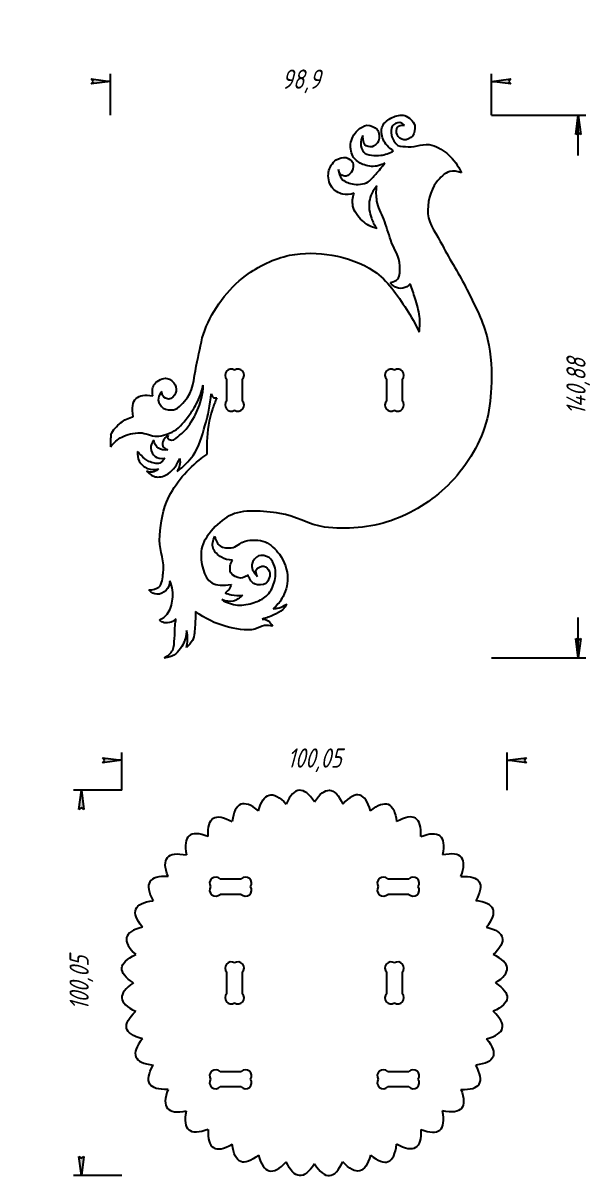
# Model space of a CAD drawing. Header units: millimetres. Extents: x -234 to 187, y -256 to 277.
# Drawn here: x 26.2 to 172.4, y -239.9 to 59.4 of the extents above; entities that cross this region are included whole.
import ezdxf

# ---------------------------------------------------------------- set-up
doc = ezdxf.new("R2010")
doc.units = ezdxf.units.MM
doc.linetypes.add('K5LT32769', pattern=[0])
doc.linetypes.add('K5LT_THIN', pattern=[0])
doc.styles.add('KDIMTEXTSTYLE', font='GOST_AU.SHX', dxfattribs={"width": 0.96, "oblique": 15, "height": 5})
doc.dimstyles.new('KDIMSTYLE (1.00)', dxfattribs={"dimtxt": 5, "dimasz": 1, "dimexe": 2, "dimexo": 0, "dimgap": 1, "dimtad": 1, "dimtxsty": 'KDIMTEXTSTYLE', "dimsah": 1, "dimcen": 0, "dimdle": 1, "dimadec": 0, "dimazin": 0, "dimtfac": 0.667, "dimtmove": 0, "dimatfit": 3, "dimfxl": 1, "dimtvp": 1, "dimtolj": 1, "dimtzin": 0, "dimarcsym": 0})

# ---------------------------------------------------------------- blocks, each defined once
blk = doc.blocks.new('KDIMARROW_01')
blk.add_hatch(color=0).paths.add_polyline_path([(0, 0), (-5, 0.658262491226197), (-4.5, 6e-16), (-5, -0.6582624912261956)])
at = {"color": 0, "linetype": 'K5LT_THIN'}
for p, q in [((-4.5, 6e-16), (-5, 0.658262491226197)), ((-5, 0.658262491226197), (0, 0)), ((0, 0), (-5, -0.6582624912261956)), ((-5, -0.6582624912261956), (-4.5, 6e-16)), ((0, 0), (-1, 0))]:
    blk.add_line(p, q, dxfattribs=at)

msp = doc.modelspace()

# ---------------------------------------------------------------- linework, layer by layer
at = {"color": 30, "linetype": 'K5LT32769', "true_color": 0xff8000}
for p, q in [((79.16783177394561, -38.61796973243469), (79.16783177394562, -33.10809779296926)), ((83.16783177394561, -33.10809779296926), (83.16783177394561, -38.61796973243463)), ((120.6678317739456, -38.61796973243469), (120.6678317739456, -33.10809779296926)), ((124.6678317739456, -33.10809779296926), (124.6678317739456, -38.61796973243463)), ((77.39398797645059, -162.7725372973801), (82.90385991591596, -162.7725372973801)), ((120.9318036319752, -162.7725372973801), (126.4416755714406, -162.7725372973801)), ((82.90385991591602, -166.7725372973801), (77.39398797645059, -166.7725372973801)), ((126.4416755714406, -166.7725372973801), (120.9318036319752, -166.7725372973801)), ((79.16783177394561, -192.5274732671128), (79.16783177394561, -187.0176013276474)), ((83.1678317739456, -187.0176013276474), (83.1678317739456, -192.5274732671127)), ((120.6678317739456, -192.5274732671128), (120.6678317739456, -187.0176013276474)), ((124.6678317739456, -187.0176013276474), (124.6678317739456, -192.5274732671127)), ((77.39398797645059, -212.7725372973801), (82.90385991591596, -212.7725372973801)), ((120.9318036319752, -212.7725372973801), (126.4416755714406, -212.7725372973801)), ((82.90385991591602, -216.7725372973801), (77.39398797645059, -216.7725372973801)), ((126.4416755714406, -216.7725372973801), (120.9318036319752, -216.7725372973801))]:
    msp.add_line(p, q, dxfattribs=at)
for centre, start, end in [((80.29036378907927, -31.9855657778356), 56.44510074519854, 225.0000000000004), ((82.04529975881196, -31.9855657778356), 315.0000000000003, 123.5548992548015), ((121.7903637890793, -31.9855657778356), 56.44510074519854, 225.0000000000004), ((123.545299758812, -31.9855657778356), 315.0000000000003, 123.5548992548015), ((80.2903637890793, -39.74050174756832), 135.0000000000004, 303.5548992548025), ((82.04529975881198, -39.74050174756829), 236.4451007451993, 45.00000000000046), ((121.7903637890793, -39.74050174756832), 135.0000000000004, 303.5548992548025), ((123.545299758812, -39.74050174756829), 236.4451007451993, 45.00000000000046), ((76.27145596131693, -163.8950693125137), 45.00000000000036, 213.5548992548015), ((84.02639193104962, -163.8950693125137), 326.4451007451993, 135.0000000000005), ((119.8092716168415, -163.8950693125137), 45.00000000000036, 213.5548992548015), ((127.5642075865742, -163.8950693125137), 326.4451007451993, 135.0000000000005), ((76.27145596131693, -165.6500052822464), 146.4451007451985, 315.0000000000005), ((84.02639193104964, -165.6500052822464), 225.0000000000004, 33.55489925480249), ((119.8092716168415, -165.6500052822464), 146.4451007451985, 315.0000000000005), ((127.5642075865743, -165.6500052822464), 225.0000000000004, 33.55489925480249), ((80.29036378907925, -185.8950693125137), 56.44510074519854, 225.0000000000004), ((82.04529975881195, -185.8950693125137), 315.0000000000003, 123.5548992548015), ((121.7903637890793, -185.8950693125137), 56.44510074519854, 225.0000000000004), ((123.545299758812, -185.8950693125137), 315.0000000000003, 123.5548992548015), ((80.29036378907928, -193.6500052822464), 135.0000000000004, 303.5548992548025), ((82.04529975881196, -193.6500052822464), 236.4451007451993, 45.00000000000046), ((121.7903637890793, -193.6500052822464), 135.0000000000004, 303.5548992548025), ((123.545299758812, -193.6500052822464), 236.4451007451993, 45.00000000000046), ((76.27145596131693, -213.8950693125137), 45.00000000000036, 213.5548992548015), ((84.02639193104962, -213.8950693125137), 326.4451007451993, 135.0000000000005), ((119.8092716168415, -213.8950693125137), 45.00000000000036, 213.5548992548015), ((127.5642075865742, -213.8950693125137), 326.4451007451993, 135.0000000000005), ((76.27145596131693, -215.6500052822464), 146.4451007451985, 315.0000000000005), ((84.02639193104964, -215.6500052822464), 225.0000000000004, 33.55489925480249), ((119.8092716168415, -215.6500052822464), 146.4451007451985, 315.0000000000005), ((127.5642075865743, -215.6500052822464), 225.0000000000004, 33.55489925480249)]:
    msp.add_arc(centre, 1.587500000000009, start, end, dxfattribs=at)
for points, knots in [([(120.2110779345375, 23.1208024993802), (119.5179927073873, 22.70480352592924), (118.8074466694775, 22.43113627216842), (118.0794398208083, 22.29980073809773), (116.9278935839837, 22.0920568957192), (115.5640791992276, 22.28554283955893), (114.4937388990269, 22.74492223183611), (113.5985665854176, 23.12912126959272), (112.6063174801567, 23.77226334746321), (112.0702996553402, 24.55013717866396), (111.4456146396331, 25.45668562530973), (111.1931343309643, 26.88712796029581), (111.3037015272352, 27.98746426919918), (111.4297374016051, 29.2417408853287), (112.1655152510179, 30.71111577048922), (113.1089164740631, 31.57316519098053), (113.7614918878471, 32.16946742542493), (114.7199005453351, 32.83274757078426), (115.5570846896241, 32.8838007003213), (116.4168038690895, 32.93622806045961), (117.6946057937297, 32.45944957864751), (118.20308468018, 31.82045490972408), (118.7489430850155, 31.1344861901341), (118.9469381970464, 29.59285559972328), (118.549290286421, 28.77879136917851), (118.2601058121453, 28.18677332948477), (117.5119849437608, 27.44889134977548), (116.8677201989649, 27.31978202859162), (116.2984015567163, 27.20569175121453), (115.335790636227, 27.3765328607644), (114.9635893646396, 27.81436146607869), (114.7045739897597, 28.11904699242044), (114.6436828800352, 28.67786774503158), (114.56792581465, 29.12499697541946), (114.5075771442213, 29.48118361525958), (114.4828481723469, 29.84387520275011), (114.4937388990269, 30.21307173789106)], [0, 0, 0, 0, 1, 1, 1, 2, 2, 2, 3, 3, 3, 4, 4, 4, 5, 5, 5, 6, 6, 6, 7, 7, 7, 8, 8, 8, 9, 9, 9, 10, 10, 10, 11, 11, 11, 12, 12, 12, 12]), ([(122.4811968144433, 26.25643623799439), (121.0971024158102, 27.05708820694875), (120.1774317493131, 28.05364246940943), (119.722184814952, 29.24609902537641), (119.3464148034946, 30.23037674341742), (119.1678651481858, 31.6607910440792), (119.5441362103816, 32.59934774478496), (119.9348942006511, 33.57404010614169), (121.1158374710066, 34.4784112126744), (122.1258409766519, 34.94365437162811), (123.0726921416642, 35.37980734001599), (124.4258675508117, 35.69818532380437), (125.3603906263469, 35.41845065048241), (126.3980927707471, 35.10783095796914), (127.7045038171676, 33.90352357869376), (127.9420953926172, 32.86642065164051), (128.1287482483338, 32.05166860228738), (127.9101538313097, 30.71238547792051), (127.3486000440493, 30.07699251337145), (126.8751580645151, 29.54129725186185), (125.8350191380194, 29.00303270529102), (125.1526672543481, 29.09772518823443), (124.5159638974159, 29.18608285706937), (123.6308327118737, 29.85189116986288), (123.3721812086444, 30.46276448994058), (123.1461538443543, 30.99658735479339), (123.1252440305088, 32.01221673822097), (123.4612055109296, 32.4212991402146), (123.7832156515957, 32.81339373881251), (124.3866025893064, 32.98155075424008), (125.2713663240617, 32.9257701864973)], [0, 0, 0, 0, 1, 1, 1, 2, 2, 2, 3, 3, 3, 4, 4, 4, 5, 5, 5, 6, 6, 6, 7, 7, 7, 8, 8, 8, 9, 9, 9, 10, 10, 10, 10]), ([(125.2713663240617, 32.9257701864973), (124.8825503486333, 33.30714194235239), (124.4885352517308, 33.52970280713851), (124.0893210333541, 33.59345278085567), (123.4355808950254, 33.69784765137349), (122.4509497288085, 33.15465816447607), (122.0862743115314, 32.62902287775586), (121.7041912085909, 32.07829652810321), (121.7882045834844, 31.02849597304481), (121.9379004802853, 30.30449952156656), (122.1371945871952, 29.34062389580264), (122.789413271541, 28.16046787952368), (123.594741595867, 27.68322850288502), (124.294132518718, 27.26876786867413), (125.3735981298136, 27.3987913405974), (126.2654705582973, 27.33702289664406), (128.3094172238417, 27.19546520181885), (130.5263476473302, 28.27363494254837), (132.4229845550115, 27.75741541850809), (133.9595711250619, 27.33919304572518), (135.5058203071414, 26.29403228828382), (136.7258256611491, 25.21033131544961), (138.1174148946319, 23.97421657123388), (139.2302186289779, 22.43277732439914), (140.0642368641869, 20.58601357494538)], [0, 0, 0, 0, 1, 1, 1, 2, 2, 2, 3, 3, 3, 4, 4, 4, 5, 5, 5, 6, 6, 6, 7, 7, 7, 8, 8, 8, 8]), ([(114.4937388990269, 30.21307173789106), (114.0871775768447, 29.49428116434596), (113.8975887924747, 28.78538397061448), (113.9249725459168, 28.08638015669659), (113.9534870449737, 27.35851267735757), (114.287421848483, 26.45641168888066), (114.7162996458961, 25.93495960362779), (115.553866065465, 24.91660248965186), (117.6807353455278, 24.97256146254486), (119.1180566395311, 25.11890353177409), (120.2579279621566, 25.23496048348282), (121.3789746871273, 25.61413805222293), (122.4811968144433, 26.25643623799439)], [0, 0, 0, 0, 1, 1, 1, 2, 2, 2, 3, 3, 3, 4, 4, 4, 4]), ([(112.1988907288711, 15.28666389828412), (111.148663183189, 14.89317228471344), (110.169395858052, 14.79425639328547), (109.2610887534601, 14.98991622400018), (108.2178955008399, 15.21463208736678), (107.0335197012171, 15.98989761923605), (106.4123110803342, 16.82975180456062), (105.684132974356, 17.8142253121857), (105.3537584764474, 19.51027518364391), (105.5814175923392, 20.71714633768026), (105.7959684351321, 21.85452764668997), (106.5821944893366, 23.29005358719215), (107.5696270100416, 23.89234645251845), (108.2678472413962, 24.31823182185096), (109.3772401269337, 24.69339113074705), (110.1513317763119, 24.48584180108634), (110.7704739458086, 24.31983750127642), (111.581265277438, 23.77309135530776), (111.8427935197304, 23.20982680166539), (112.110807755693, 22.63259308623171), (112.0005198495562, 21.63756948313556), (111.6944196825884, 21.0435687793926), (111.4067400998916, 20.48531402158849), (110.7459871617515, 19.78014541987376), (110.1513317763119, 19.70820424511486), (109.7272611030487, 19.6569003417746), (109.0884749496387, 19.83250138903948), (108.7566177071774, 20.12365098911238), (108.4295556387594, 20.4105936205663), (108.2317238559035, 20.84582354284942), (108.1631223586095, 21.42934075596173)], [0, 0, 0, 0, 1, 1, 1, 2, 2, 2, 3, 3, 3, 4, 4, 4, 5, 5, 5, 6, 6, 6, 7, 7, 7, 8, 8, 8, 9, 9, 9, 10, 10, 10, 10]), ([(140.0642368641869, 20.58601357494538), (138.979884506958, 20.98115385167178), (137.9833326553457, 21.08117472103498), (137.0745813093501, 20.88607618303502), (135.7400122149226, 20.59955943636933), (134.5264885945402, 19.20874199683679), (133.6389550260017, 18.11706395466473), (131.9175247826155, 15.99968195982888), (131.1809061430314, 12.5338541743633), (131.3827228399223, 9.861305273782975), (131.5931787199337, 7.074352363491059), (133.7990456465654, 4.41980750050638), (135.126017148645, 1.759380605588461), (137.0863252155652, -2.170814048468273), (139.6083483075392, -5.820976938233386), (141.5255130520393, -9.767915317267978), (143.5511133803224, -13.93809406649699), (145.8514108888318, -18.16148579242508), (146.8789369062812, -22.62843928895234), (147.8155986441232, -26.70037941880244), (148.0327038122086, -31.09175504500684), (147.8019410190815, -35.29325749088348), (147.6344257605556, -38.34321090356461), (147.2764402824114, -41.50888703591789), (146.448201653641, -44.41133635103972), (144.7433074539945, -50.38590555154355), (140.9245995781561, -56.27446715434823), (136.5412908429176, -60.59467512880521), (132.5257984818451, -64.55236170018767), (127.1191982516863, -67.95966623386755), (121.7732250381126, -69.76318264928832), (116.4498084908879, -71.55908935242428), (110.1534984283306, -72.19008416139184), (104.5438149325068, -71.42459005232888), (100.6012797454867, -70.88659402052349), (96.87363981224557, -68.37451717794596), (92.91396311122287, -67.85564081616766), (88.62214386668575, -67.29324046806846), (83.25085924370181, -66.5991157662058), (79.7457711019384, -68.5325104988879), (76.62396439428454, -70.25448849228383), (72.77685674794905, -74.32272460603846), (72.48480541457594, -77.76255162689102), (72.27139578455841, -80.27612416691653), (73.11888444894535, -84.72718618613254), (75.25381775297689, -85.88498781953378), (76.51368913695957, -86.56823218295071), (78.19560774250681, -86.71181060049743), (80.29957356961859, -86.31572307217394)], [0, 0, 0, 0, 1, 1, 1, 2, 2, 2, 3, 3, 3, 4, 4, 4, 5, 5, 5, 6, 6, 6, 7, 7, 7, 8, 8, 8, 9, 9, 9, 10, 10, 10, 11, 11, 11, 12, 12, 12, 13, 13, 13, 14, 14, 14, 15, 15, 15, 16, 16, 16, 16]), ([(108.1631223586095, 21.42934075596173), (108.2208057461014, 20.43751357389277), (108.4977702420997, 19.63629485332612), (108.9940158466045, 19.02568459426179), (109.5792655672778, 18.30555834968931), (110.7328417262221, 17.87258792165669), (111.66474491516, 17.66064529255566), (112.9856509934729, 17.36023178355991), (114.7215389432682, 17.54051384581213), (115.878561889992, 18.22446587369515), (116.638099542415, 18.67345205767639), (117.2117792665042, 19.52524192432877), (117.837096540266, 20.21267529139756), (118.6782316835661, 21.13736486576383), (119.4695588149899, 22.10674060175805), (120.2110779345375, 23.1208024993802)], [0, 0, 0, 0, 1, 1, 1, 2, 2, 2, 3, 3, 3, 4, 4, 4, 5, 5, 5, 5]), ([(118.1102947229154, 6.055531297290457), (116.5989276472004, 6.489422419430099), (115.3307624783243, 7.182593636346979), (114.3057992162871, 8.135044948041099), (113.2431808278256, 9.122487440281091), (112.1697150610506, 10.53784939087751), (111.9021430545871, 11.93341517887558), (111.7017562847036, 12.97856532037622), (111.8006721761316, 14.0963148935124), (112.1988907288711, 15.28666389828412)], [0, 0, 0, 0, 1, 1, 1, 2, 2, 2, 3, 3, 3, 3]), ([(118.1102947229154, 17.1538943155099), (117.0300032363128, 15.86892043937641), (116.3771583528881, 14.51377272681307), (116.1517600726414, 13.08845117781989), (115.9351899731579, 11.7189552379062), (116.2210521886609, 10.13048033627123), (116.6859058863525, 8.785609900702724), (117.0160435281405, 7.830487124840602), (117.4908398069948, 6.920460923703175), (118.1102947229154, 6.055531297290457)], [0, 0, 0, 0, 1, 1, 1, 2, 2, 2, 3, 3, 3, 3]), ([(121.6415920468943, -7.921284161483229), (122.473484714043, -7.761910321226821), (123.1065464191821, -7.455271057800076), (123.5407771623116, -7.001366371203005), (124.2515449095095, -6.258395458526479), (124.0813787440169, -4.709297291472666), (124.0749229760227, -3.588768116937672), (124.0617495333044, -1.302250554942376), (122.4869400990948, 0.8340965816210826), (121.7306163491795, 3.058379787022631), (121.1103392529508, 4.882561465822789), (120.5691883443388, 6.73439868483878), (119.9204555360475, 8.548211761275567), (119.3607180406929, 10.11319995899008), (118.409128884425, 11.59304534294897), (118.1399694903438, 13.20715024753346), (117.9269732590944, 14.48445384190104), (117.9170816699516, 15.80003519789319), (118.1102947229154, 17.1538943155099)], [0, 0, 0, 0, 1, 1, 1, 2, 2, 2, 3, 3, 3, 4, 4, 4, 5, 5, 5, 6, 6, 6, 6]), ([(62.26253520490334, -36.24267848051141), (61.59132262202195, -37.03322063150028), (61.29220094257167, -37.78814677487478), (61.36517016655253, -38.50745691063489), (61.43653896878384, -39.21099053784608), (62.05325662962876, -40.10055716285029), (62.64712022133941, -40.51584532980098), (63.32651183939602, -40.99094315300929), (64.52126370372812, -41.07106073556695), (65.33921533639185, -40.94316201472994), (66.78319318162423, -40.71737492421362), (67.99086211958358, -38.96628725984386), (68.92867548979508, -37.73828687776276), (70.80949033832874, -35.27549265240185), (70.65224864647566, -31.53894785798595), (71.44984393087593, -28.42278314631149), (72.1368088333084, -25.73884577984552), (72.43920295610671, -22.8871208610884), (73.41550068154913, -20.34649780115419), (75.49741451152126, -14.92872600123921), (79.43738366155759, -9.578553219610285), (84.04144118270011, -6.159583946413008), (87.3148153787176, -3.7287790000223), (91.45337943721579, -1.680821679472174), (95.4721620503337, -0.8537353193806041), (98.97790782999915, -0.1322346074870779), (102.9162817237875, -0.2113145826356231), (106.4654874320516, -0.838682247748622), (110.2252872709487, -1.503275128552602), (114.2497454770661, -2.84208056594413), (117.3569359630953, -4.961433951590053), (120.8151911157079, -7.320241626585016), (123.445902766246, -11.20334313381158), (125.7870401933383, -14.80681115479346), (127.0304680054515, -16.72068955659001), (128.1416246809592, -18.72530936035928), (129.1205102198615, -20.82067056610127)], [0, 0, 0, 0, 1, 1, 1, 2, 2, 2, 3, 3, 3, 4, 4, 4, 5, 5, 5, 6, 6, 6, 7, 7, 7, 8, 8, 8, 9, 9, 9, 10, 10, 10, 11, 11, 11, 12, 12, 12, 12]), ([(126.7907580465181, -8.27144700577962), (126.2090310252136, -8.89995430122643), (125.5807171643801, -9.277812810267534), (124.9058164640177, -9.405022532902933), (124.221705859385, -9.533968198866134), (123.3151863883416, -9.387348011300361), (122.7098836743165, -9.019250556333816), (122.2939833541086, -8.76633272556731), (121.9378861449679, -8.400343927283785), (121.6415920468943, -7.921284161483229)], [0, 0, 0, 0, 1, 1, 1, 2, 2, 2, 3, 3, 3, 3]), ([(129.1205102186619, -20.82067057248852), (129.3042972724989, -19.45147019315999), (129.3289319356843, -18.09739016576395), (129.194414208218, -16.75843049030038), (129.0342542208729, -15.16423343748696), (128.4903904243043, -13.59349232318353), (128.0370982785107, -12.0401424691857), (127.6667279611953, -10.77095066062334), (127.2512812171978, -9.514718839487983), (126.7907580465181, -8.27144700577962)], [0, 0, 0, 0, 1, 1, 1, 2, 2, 2, 3, 3, 3, 3]), ([(59.90477362458473, -37.31815198681546), (59.69922842850477, -35.97657751797928), (59.87266170687948, -34.93437965332493), (60.42507345970883, -34.19155839285241), (61.03920889666304, -33.3657380567668), (62.68307983288787, -32.60515346971461), (63.67268026516891, -32.82414500107975), (64.42423257627814, -32.99045817773374), (65.4338711422061, -33.75013156743559), (65.76653202132078, -34.49068007230268), (66.03764593107368, -35.09421662595604), (66.10040930548962, -36.06043083825184), (65.85199535830658, -36.66999516544037), (65.59007371276304, -37.3127050191034), (64.76846290152982, -38.18456753194265), (64.14272861859075, -38.20833523118461), (63.63789723177558, -38.22751059187185), (62.81088200714569, -37.79991045881411), (62.51892521586072, -37.3109701928338), (62.34603769990296, -37.02143533507277), (62.26057436291717, -36.66533809763197), (62.26253520490334, -36.24267848051141)], [0, 0, 0, 0, 1, 1, 1, 2, 2, 2, 3, 3, 3, 4, 4, 4, 5, 5, 5, 6, 6, 6, 7, 7, 7, 7]), ([(48.96377504803912, -50.55475843498782), (49.81666177978834, -49.48545616082927), (50.78999419011643, -48.65456263981748), (51.8837722790234, -48.06207787195247), (53.26922221382742, -47.31159841790594), (55.03629420346134, -46.96348024210282), (56.61986534879058, -46.95817647975109), (58.0639413801692, -46.95333992023759), (59.53307471828651, -47.90520954168112), (60.96425147293792, -47.848419537978), (62.49102186969287, -47.78783631776868), (64.170171686095, -47.23203232713634), (65.48668620873065, -46.45964036714402), (67.04966218392025, -45.54265080406593), (68.24970664317534, -43.89134962372769), (69.36814594259998, -42.4001320216293), (70.05069854608345, -41.49008311938111), (70.69074316429284, -40.52099946373703), (71.21985150371196, -39.51574451297409), (72.03373451169118, -37.96944508399297), (72.63909979128547, -36.31952794941242), (73.03594734249486, -34.56599310923245)], [0, 0, 0, 0, 1, 1, 1, 2, 2, 2, 3, 3, 3, 4, 4, 4, 5, 5, 5, 6, 6, 6, 7, 7, 7, 7]), ([(63.93172764977609, -47.5516711278924), (63.76092668446935, -47.93454227103727), (63.73125191704096, -48.23128994532122), (63.84270334749091, -48.44191415074424), (63.97381582558285, -48.68969438476788), (64.50329647799285, -48.79271569791756), (64.82197067262793, -48.82768612731337), (65.55542668092494, -48.90817357180964), (66.26112065437839, -48.05844146009274), (66.89920439261553, -47.5813458953208), (68.53014983082244, -46.36188708713479), (69.73775182039304, -44.50085761167413), (70.72724939087843, -42.71468403706411), (71.54712589341683, -41.23469885371551), (72.21551863959593, -39.59169434657564), (72.59675973886728, -37.9370464810926), (72.84938097584842, -36.84062956448673), (72.99577684372429, -35.71694510720002), (73.03594734249486, -34.56599310923245)], [0, 0, 0, 0, 1, 1, 1, 2, 2, 2, 3, 3, 3, 4, 4, 4, 5, 5, 5, 6, 6, 6, 6]), ([(54.85901804854339, -42.7601858038965), (54.42773020255222, -40.51344854740573), (54.68206897670791, -38.94557171490597), (55.6220343710105, -38.05655530639722), (56.47931090958592, -37.24574576591557), (57.90689066077734, -36.99961132605497), (59.90477362458473, -37.31815198681546)], [0, 0, 0, 0, 1, 1, 1, 2, 2, 2, 2]), ([(66.24800681291555, -56.96269283560711), (67.89575638624294, -55.75758857397228), (69.27467179517805, -54.37501043718528), (70.38475303972086, -52.81495842524613), (71.95610134405415, -50.60666502718773), (72.69632756178905, -47.76033823289364), (73.48279888235052, -45.1232584021656), (74.28492362269937, -42.43369182904279), (74.83093936507855, -39.66800339481784), (75.12084610948806, -36.82619309949077)], [0, 0, 0, 0, 1, 1, 1, 2, 2, 2, 3, 3, 3, 3]), ([(76.565803104301, -37.86903312031689), (76.13790025033884, -38.84384980375954), (75.76201986291251, -39.83300871803936), (75.438161942022, -40.83650986315634), (74.56814701749943, -43.53232465325517), (74.06184974379597, -46.4074868378837), (73.95442357060229, -49.23446904539196), (73.91267517651605, -50.33310230919685), (73.9296370687233, -51.43366034028274), (74.00476699660067, -52.54125390751388)], [0, 0, 0, 0, 1, 1, 1, 2, 2, 2, 3, 3, 3, 3]), ([(75.12084610948806, -36.82619309949077), (75.2336179821684, -37.27984126244379), (75.43830581777435, -37.58788824614797), (75.73490961630594, -37.75033405060331), (75.95927740645168, -37.87321719082112), (76.23624190245002, -37.91278354739232), (76.565803104301, -37.86903312031689)], [0, 0, 0, 0, 1, 1, 1, 2, 2, 2, 2]), ([(49.01086352507102, -47.45643110304856), (49.68334644845135, -46.18833317540194), (50.53989433320234, -45.15456848690935), (51.58050717932403, -44.35513703757078), (52.52251065092867, -43.63146040471594), (53.61534760733511, -43.09980999349117), (54.85901804854339, -42.7601858038965)], [0, 0, 0, 0, 1, 1, 1, 2, 2, 2, 2]), ([(63.93172764977609, -47.5516711278924), (63.52578949641421, -47.82763245825013), (63.19936705470187, -48.15405489996247), (62.95246032463908, -48.53093845302943), (62.67131145849925, -48.96008991271046), (62.35211842100495, -49.57469503948373), (62.41831451092797, -50.01467682444915), (62.50111117646391, -50.56499671092655), (62.96601586617541, -51.02990140063806), (63.81302858006251, -51.40939089358369)], [0, 0, 0, 0, 1, 1, 1, 2, 2, 2, 3, 3, 3, 3]), ([(60.22238172122678, -48.82768612731337), (59.63326189341015, -49.55871491739055), (59.35629739741181, -50.27090933567201), (59.39148823323174, -50.96426938215777), (59.42817168251437, -51.6870381799786), (59.94704530746057, -52.63644276936706), (60.51912939551073, -53.07117786957378), (61.1335767880893, -53.53810546704435), (61.97436186522714, -53.69637089332912), (63.04148462692424, -53.54597414842809)], [0, 0, 0, 0, 1, 1, 1, 2, 2, 2, 3, 3, 3, 3]), ([(63.81302858006251, -51.40939089358369), (62.82698714361462, -51.53419534550355), (62.03566001219079, -51.38582150836158), (61.43904718579095, -50.96426938215777), (60.8317239246736, -50.53514952303246), (60.42616876981887, -49.822955104751), (60.22238172122678, -48.82768612731337)], [0, 0, 0, 0, 1, 1, 1, 2, 2, 2, 2]), ([(55.96487641711141, -51.76960894834731), (55.88844331556678, -52.73486944808671), (56.03956480434948, -53.57290679497255), (56.41824088345949, -54.28372098900483), (56.84441434278415, -55.08369268175019), (57.72547058425002, -55.86652438301945), (58.56141836074131, -56.20021623311262), (59.40060231126631, -56.53519989225283), (60.36228451261072, -56.56267652657696), (61.44646496477453, -56.28264613608499)], [0, 0, 0, 0, 1, 1, 1, 2, 2, 2, 3, 3, 3, 3]), ([(63.04148462692424, -53.54597414842809), (62.67572989154087, -54.15981646757613), (62.24709404953977, -54.5774610456275), (61.75557710092096, -54.7989078825822), (60.97364363256264, -55.15119826394858), (59.7720976870128, -54.74416010415659), (58.93235292411701, -54.36615089197721), (58.17724106195236, -54.02623898929401), (57.529332330074, -53.37017691103233), (56.91282030129375, -52.77937525975894), (56.58036066249687, -52.46078017253645), (56.26437936776941, -52.1241914020659), (55.96487641711141, -51.76960894834731)], [0, 0, 0, 0, 1, 1, 1, 2, 2, 2, 3, 3, 3, 4, 4, 4, 4]), ([(58.33473612756728, -56.88026293263474), (59.14248081766115, -57.76255051210263), (60.00112564029008, -58.27086824709896), (60.91067059545408, -58.40521613762373), (61.87060938210927, -58.54700764588048), (63.10244525543081, -58.12413965618553), (63.96057700543206, -57.58091710789994), (64.64540179968321, -57.14740294196712), (65.21510071644039, -56.43654657976191), (65.71221244359508, -55.76745924250763), (66.20157580527987, -55.10880081476632), (66.60685616156073, -54.38753916375801), (66.92805351243766, -53.60367428948272)], [0, 0, 0, 0, 1, 1, 1, 2, 2, 2, 3, 3, 3, 4, 4, 4, 4]), ([(58.92711392226843, -87.75725009057211), (60.04786549367721, -87.75524187855271), (60.91674275303275, -87.49885186759532), (61.53374570033506, -86.98808005769999), (62.39606678760293, -86.27422722380273), (62.43106961427664, -84.58128704841394), (62.64476908115034, -83.35588823580386), (63.12611063075633, -80.59577202224472), (61.64084249169005, -77.67380386058142), (61.70467237430664, -74.85228620571762), (61.77983875275146, -71.52965337074627), (62.28436067500915, -67.9679266445381), (63.49940245100825, -64.93853911536581), (65.16317889564229, -60.79034955327404), (68.46359523197289, -56.89827294497017), (71.9602728126016, -54.04196364967741), (72.60785945510189, -53.51297357157349), (73.29307514245829, -53.01348014488822), (74.00476699642216, -52.54125389762427)], [0, 0, 0, 0, 1, 1, 1, 2, 2, 2, 3, 3, 3, 4, 4, 4, 5, 5, 5, 6, 6, 6, 6]), ([(66.92805351243766, -53.60367428948272), (67.04076089706582, -54.23331253701898), (67.03389173848478, -54.83779849214976), (66.90744603669455, -55.41713215487503), (66.79028815071331, -55.95391202355945), (66.57047507612029, -56.4690989171368), (66.24800681291555, -56.96269283560711)], [0, 0, 0, 0, 1, 1, 1, 2, 2, 2, 2]), ([(61.44646496477453, -56.28264613608499), (61.07333351879223, -56.67657686645362), (60.66805316251138, -56.93760489253281), (60.23062389593196, -57.06573021432258), (59.65444048180727, -57.23449735220053), (59.02247789235238, -57.17267492497124), (58.33473612756728, -56.88026293263474)], [0, 0, 0, 0, 1, 1, 1, 2, 2, 2, 2]), ([(80.64199478534614, -79.98117843422037), (79.5392362161332, -79.98102565593784), (78.57777371324815, -79.74362750707733), (77.75760727669096, -79.26898398763885), (76.86689435140484, -78.75351407955307), (75.86479874451844, -77.8139989554754), (75.58541421461732, -76.88313259159074), (75.31112965592126, -75.96925854883875), (75.46543845268059, -74.9247066938525), (76.0483406048953, -73.74947702663201)], [0, 0, 0, 0, 1, 1, 1, 2, 2, 2, 3, 3, 3, 3]), ([(76.0483406048953, -73.74947702663201), (76.26764940541851, -74.92832017034715), (76.7283992211206, -75.77435211665593), (77.43059005200155, -76.28757286555842), (78.14331388649944, -76.80849202886156), (79.38725164034318, -76.89705733430483), (80.31497756065673, -76.82171870049456), (81.5893681463452, -76.71822817213463), (82.6787470212813, -75.38332507303028), (83.9471692382225, -75.07684230636981), (85.57346712978509, -74.68388775971881), (87.6071548075706, -74.64511338042213), (89.11057897593857, -75.2548909180152), (90.54256259991335, -75.83569270800427), (91.87988643179024, -77.21360909775973), (92.81399009816249, -78.49537564996115), (94.06449163858673, -80.21129980880431), (94.95452861990337, -82.6305801274237), (94.95057343790708, -84.72707705754948), (94.94728434967342, -86.47050211137584), (94.37895554417484, -88.47012497173905), (93.45496510008587, -89.99731596225277), (92.86735663387863, -90.96852768990877), (92.107682557525, -91.84690084069264), (91.17594287102499, -92.63243541460442)], [0, 0, 0, 0, 1, 1, 1, 2, 2, 2, 3, 3, 3, 4, 4, 4, 5, 5, 5, 6, 6, 6, 7, 7, 7, 8, 8, 8, 8]), ([(77.82882672134912, -90.23677846499433), (79.1738347257669, -91.05892530022251), (80.55074398915784, -91.53372159794351), (81.95955451152196, -91.66116735815739), (83.35274560067856, -91.78720013166534), (84.88969126360865, -91.48329895036272), (86.23272119101112, -91.020192356234), (87.33175548299813, -90.64122088478128), (88.52845557644262, -90.14474445086576), (89.36637675596984, -89.3821451290965), (90.35342755288018, -88.483821651105), (91.09803314155383, -87.07855153465097), (91.46735037338533, -85.7855631738598), (91.84003982182962, -84.48076860297444), (92.02723654561687, -82.84598873946956), (91.57417954037257, -81.5836159390288), (91.28567360297495, -80.77973906719888), (90.79473937275081, -79.78830807537113), (90.11418092488043, -79.34020343229699), (89.40860647476846, -78.87562733582939), (88.12146163605253, -78.6162590429611), (87.37223230554156, -78.91288676434809), (86.66934292029904, -79.1911680171514), (85.88094930366132, -80.18534028645408), (85.69857535607497, -80.90703121477635), (85.44701081805763, -81.9025234294126), (85.90993720833563, -83.00642482161396), (87.08735452690895, -84.21873539138045)], [0, 0, 0, 0, 1, 1, 1, 2, 2, 2, 3, 3, 3, 4, 4, 4, 5, 5, 5, 6, 6, 6, 7, 7, 7, 8, 8, 8, 9, 9, 9, 9]), ([(84.66589340853176, -83.86263816808967), (83.99969313778512, -84.37615722892664), (83.34684822841872, -84.6372951926732), (82.70735868043256, -84.64605205932936), (81.85260515358073, -84.6577566488447), (80.59916407054132, -84.0667070921883), (80.21467811739723, -83.32849233315353), (79.9609999388181, -82.84142908951408), (79.93960754153711, -82.07128799840535), (80.03662950575185, -81.47678677204156), (80.12078118166566, -80.96114812324441), (80.32256960819709, -80.46261201063734), (80.64199478534614, -79.98117843422037)], [0, 0, 0, 0, 1, 1, 1, 2, 2, 2, 3, 3, 3, 4, 4, 4, 4]), ([(87.08735452690895, -84.21873539138045), (86.72084097515759, -83.50944733423006), (86.62588171561339, -82.93969177696485), (86.80247674827635, -82.50946871958479), (87.02482553731096, -81.96777978088286), (88.17299783706548, -81.44619925162495), (88.76101147637553, -81.54800621669972), (89.31764359123873, -81.64437987623569), (90.03401253671927, -82.42632271612932), (90.25661981419674, -82.97239510986277), (90.60257755266073, -83.8210554614668), (90.01287664248434, -85.51418364330611), (89.29515731131168, -86.03483123016333), (88.6643176015569, -86.49245464688377), (87.24125351600976, -86.57455665696376), (86.48198924731466, -86.24848956413778), (85.67505152979386, -85.90194904261972), (85.06968625019957, -85.10666524393702), (84.66589340853176, -83.86263816808967)], [0, 0, 0, 0, 1, 1, 1, 2, 2, 2, 3, 3, 3, 4, 4, 4, 5, 5, 5, 6, 6, 6, 6]), ([(64.36973388185484, -85.38882377253843), (64.29114548027857, -86.43891076135047), (63.96966884591197, -87.25496683320415), (63.40530397875503, -87.83699198809948), (62.84952826510654, -88.4101592149201), (61.80774350011581, -88.92092795303404), (61.03132267881703, -88.87560880682236), (60.31731361372931, -88.8339325916443), (59.61591069487977, -88.46114635289423), (58.92711392226843, -87.75725009057211)], [0, 0, 0, 0, 1, 1, 1, 2, 2, 2, 3, 3, 3, 3]), ([(61.64954697567589, -95.55243121289799), (62.46158895754201, -95.14725773747732), (63.12927119814957, -94.63619231874064), (63.65259369749857, -94.01923495668802), (64.50950308301819, -93.00900406719641), (64.90156063858055, -91.46250448319071), (65.06214509433676, -90.13678637241442), (65.24869194609929, -88.59673357760768), (65.01788820860531, -87.01407937764901), (64.36973388185484, -85.38882377253843)], [0, 0, 0, 0, 1, 1, 1, 2, 2, 2, 3, 3, 3, 3]), ([(80.29957356961859, -86.31572307217394), (80.17288834873918, -86.83899872700003), (79.95467134557698, -87.29138385537567), (79.644922560132, -87.67287845730084), (79.39560532320635, -87.97994400371581), (79.08698772968769, -88.24108196746235), (78.71906977957602, -88.45629234854052)], [0, 0, 0, 0, 1, 1, 1, 2, 2, 2, 2]), ([(83.20589479303963, -89.06165762813481), (82.48261594692033, -89.897908201486), (81.68733214823762, -90.42018412897913), (80.82004339699152, -90.62848541061418), (79.90340378571473, -90.84863954676788), (78.90633156050059, -90.7180705648946), (77.82882672134912, -90.23677846499433)], [0, 0, 0, 0, 1, 1, 1, 2, 2, 2, 2]), ([(78.71906977957602, -88.45629234854052), (79.24260994118829, -88.69495452381102), (79.77675577612443, -88.87300313545641), (80.32150728438445, -88.99043818347667), (81.25202478932674, -89.19103490734003), (82.2134872922118, -89.21477472222608), (83.20589479303963, -89.06165762813481)], [0, 0, 0, 0, 1, 1, 1, 2, 2, 2, 2]), ([(94.70130538160353, -91.42170485541583), (94.42092580418634, -91.96647531432583), (94.07669848833861, -92.44127161204685), (93.66862343406032, -92.84609374857888), (93.05385573661094, -93.45596090449332), (92.18134971997912, -93.81618013976416), (91.38960120499944, -94.19926319708378), (90.41717293450176, -94.66976713594603), (89.39636089440158, -95.03773426667982), (88.32716508469888, -95.30316458928515)], [0, 0, 0, 0, 1, 1, 1, 2, 2, 2, 3, 3, 3, 3]), ([(91.17594287102499, -92.63243541460442), (91.71616528829863, -92.59336249502653), (92.23844121579174, -92.49840323548233), (92.74277065350434, -92.34755763597181), (93.42882554220958, -92.14235771456083), (94.08167045157599, -91.83374012104217), (94.70130538160353, -91.42170485541583)], [0, 0, 0, 0, 1, 1, 1, 2, 2, 2, 2]), ([(65.95238941781233, -95.27942463525712), (65.56749599202581, -95.65613451799038), (65.14710302482885, -95.9284825042826), (64.69121051622145, -96.09646859413377), (64.13421928634311, -96.30170727874054), (63.42657492929791, -96.39598459540925), (62.86126659751923, -96.2448424253799), (62.43154666364637, -96.12995148947938), (62.02764012303192, -95.89914775198541), (61.64954697567589, -95.55243121289799)], [0, 0, 0, 0, 1, 1, 1, 2, 2, 2, 3, 3, 3, 3]), ([(62.8543435751827, -105.3569760543857), (63.89829363715373, -104.8536041162811), (64.64609780606433, -104.1888892994717), (65.0977560819145, -103.3628316039574), (65.55321253206745, -102.5298272603256), (65.45413503685364, -101.3735883260496), (65.56068247219248, -100.371614928315), (65.6836851788357, -99.21489595601953), (65.61471105936258, -98.03916194189475), (65.73873108383786, -96.88186214006555), (65.79610839803146, -96.34644252031713), (65.86732784268962, -95.81229668538097), (65.95238941781233, -95.27942463525712)], [0, 0, 0, 0, 1, 1, 1, 2, 2, 2, 3, 3, 3, 4, 4, 4, 4]), ([(71.00896998854115, -93.32088990715792), (71.0508646882289, -94.51563821368795), (71.01525496589983, -95.70262895799047), (70.90214082155393, -96.88186214006555), (70.7748153056852, -98.20925116029359), (70.8427341468642, -99.6967121778248), (70.22555609730148, -100.834541318593), (69.85575736131426, -101.516302081672), (69.34535134126416, -102.1335372687094), (68.6943380371512, -102.686246879705)], [0, 0, 0, 0, 1, 1, 1, 2, 2, 2, 3, 3, 3, 3]), ([(90.99789425937959, -97.1548701503971), (90.30541341942838, -96.98969373864773), (89.62882869517594, -96.94221410887562), (88.96814008662226, -97.0124312610808), (88.09779093334382, -97.10493087160259), (87.29503367314297, -97.70561991058136), (86.43984980125784, -97.9026743193077), (84.05558365141182, -98.4520651250165), (81.36732167302235, -97.84822136871944), (78.9974178344809, -97.22608959505526), (76.17758615564715, -96.48584568504626), (73.51477020700057, -95.18411245574715), (71.00896998854115, -93.32088990715792)], [0, 0, 0, 0, 1, 1, 1, 2, 2, 2, 3, 3, 3, 4, 4, 4, 4]), ([(88.32716508469888, -95.30316458928515), (88.95380631512103, -95.33473985481778), (89.48795215005717, -95.50091855902016), (89.92960258950731, -95.8017007018922), (90.38331764576485, -96.11069934580698), (90.7394148690556, -96.56175582864192), (90.99789425937959, -97.1548701503971)], [0, 0, 0, 0, 1, 1, 1, 2, 2, 2, 2]), ([(68.6943380371512, -98.23503158857045), (68.65370081244714, -99.64616971174839), (68.33321331148545, -100.892509993266), (67.73287553426613, -101.9740524331234), (67.01607063578298, -103.2654169752618), (65.80538589951995, -104.7189761911158), (64.38556163533298, -105.1433177204112), (63.90935862525858, -105.2856400617369), (63.39895260520848, -105.356859506395), (62.8543435751827, -105.3569760543857)], [0, 0, 0, 0, 1, 1, 1, 2, 2, 2, 3, 3, 3, 3]), ([(68.6943380371512, -102.686246879705), (68.86420567364202, -102.0345500150299), (68.95916493318623, -101.3817051056635), (68.9792158157838, -100.7277121516058), (69.00463376024189, -99.89866352986488), (68.90967450069768, -99.06777000885309), (68.6943380371512, -98.23503158857045)], [0, 0, 0, 0, 1, 1, 1, 2, 2, 2, 2]), ([(101.9178317739456, -142.7725372973801), (100.540533062194, -140.6747876009791), (99.24262272023856, -139.6667392705717), (98.02410074807929, -139.748392306158), (96.78973867777205, -139.8311067851382), (95.63684240076383, -141.032037779555), (94.5654119170546, -143.3511852894084)], [0, 0, 0, 0, 1, 1, 1, 2, 2, 2, 2]), ([(101.9178317739456, -142.7725372973801), (103.2951304856972, -140.6747876009791), (104.5930408276527, -139.6667392705717), (105.8115627998119, -139.748392306158), (107.0459248701192, -139.8311067851382), (108.1988211471274, -141.032037779555), (109.2702516308366, -143.3511852894084)], [0, 0, 0, 0, 1, 1, 1, 2, 2, 2, 2]), ([(87.39403303832307, -145.0728810315078), (85.43590381749397, -143.5034112214514), (83.8900136639632, -142.9457766409163), (82.75636257773075, -143.3999772899024), (81.60797466698324, -143.8600822910653), (80.88261323646861, -145.3585000812733), (80.58027828618668, -147.8952306605266)], [0, 0, 0, 0, 1, 1, 1, 2, 2, 2, 2]), ([(87.39403303832302, -145.0728810315078), (88.05568164688653, -142.6521938049275), (88.97856366992298, -141.2924065187139), (90.16267910743233, -140.993519172867), (91.36218737755138, -140.6907464601564), (92.82976498075884, -141.4766351656702), (94.5654119170548, -143.3511852894084)], [0, 0, 0, 0, 1, 1, 1, 2, 2, 2, 2]), ([(116.4416305095682, -145.0728810315078), (115.7799819010047, -142.6521938049275), (114.8570998779682, -141.2924065187139), (113.6729844404589, -140.993519172867), (112.4734761703398, -140.6907464601564), (111.0058985671324, -141.4766351656702), (109.2702516308364, -143.3511852894084)], [0, 0, 0, 0, 1, 1, 1, 2, 2, 2, 2]), ([(116.4416305095681, -145.0728810315078), (118.3997597303972, -143.5034112214514), (119.945649883928, -142.9457766409163), (121.0793009701605, -143.3999772899024), (122.227688880908, -143.8600822910653), (122.9530503114226, -145.3585000812733), (123.2553852617045, -147.8952306605266)], [0, 0, 0, 0, 1, 1, 1, 2, 2, 2, 2]), ([(74.29192491619943, -151.7487385617577), (74.17315664579164, -149.2420675366554), (74.63067222739707, -147.6636467484053), (75.66447166101574, -147.0134761970073), (76.71170990400171, -146.3548537952673), (78.35031211239215, -146.6487719497738), (80.58027828618697, -147.8952306605266)], [0, 0, 0, 0, 1, 1, 1, 2, 2, 2, 2]), ([(129.5437386316918, -151.7487385617577), (129.6625069020996, -149.2420675366554), (129.2049913204941, -147.6636467484053), (128.1711918868755, -147.0134761970073), (127.1239536438895, -146.3548537952673), (125.4853514354991, -146.6487719497738), (123.2553852617042, -147.8952306605266)], [0, 0, 0, 0, 1, 1, 1, 2, 2, 2, 2]), ([(74.29192491619932, -151.7487385617575), (71.94464051751598, -150.8611792781933), (70.30209305148753, -150.8085436055417), (69.36428251811392, -151.5908315438028), (68.4142809769192, -152.3832887838946), (68.18745782360708, -154.0325177964976), (68.68381305817763, -156.5385185816123)], [0, 0, 0, 0, 1, 1, 1, 2, 2, 2, 2]), ([(129.5437386316919, -151.7487385617575), (131.8910230303752, -150.8611792781933), (133.5335704964037, -150.8085436055417), (134.4713810297773, -151.5908315438028), (135.421382570972, -152.3832887838946), (135.6482057242841, -154.0325177964976), (135.1518504897136, -156.5385185816123)], [0, 0, 0, 0, 1, 1, 1, 2, 2, 2, 2]), ([(63.8940330383231, -162.1466304396339), (63.00647375475884, -159.7993460409506), (62.95383808210724, -158.1567985749221), (63.7361260203684, -157.2189880415485), (64.52858326046004, -156.2689865003538), (66.17781227306318, -156.0421633470416), (68.68381305817783, -156.5385185816121)], [0, 0, 0, 0, 1, 1, 1, 2, 2, 2, 2]), ([(139.9416305095681, -162.1466304396339), (140.8291897931323, -159.7993460409506), (140.881825465784, -158.1567985749221), (140.0995375275228, -157.2189880415485), (139.3070802874312, -156.2689865003538), (137.657851274828, -156.0421633470416), (135.1518504897134, -156.5385185816121)], [0, 0, 0, 0, 1, 1, 1, 2, 2, 2, 2]), ([(63.8940330383233, -162.1466304396339), (61.38736201322101, -162.0278621692262), (59.80894122497088, -162.4853777508317), (59.15877067357292, -163.5191771844504), (58.50014827183304, -164.5664154274365), (58.79406642633958, -166.2050176358268), (60.04052513709252, -168.4349838096216)], [0, 0, 0, 0, 1, 1, 1, 2, 2, 2, 2]), ([(139.9416305095679, -162.1466304396339), (142.4483015346702, -162.0278621692262), (144.0267223229203, -162.4853777508317), (144.6768928743183, -163.5191771844504), (145.3355152760582, -164.5664154274365), (145.0415971215516, -166.2050176358268), (143.7951384107987, -168.4349838096216)], [0, 0, 0, 0, 1, 1, 1, 2, 2, 2, 2]), ([(57.2181755080731, -175.2487385617574), (55.64870569801673, -173.2906093409283), (55.09107111748162, -171.7447191873975), (55.54527176646769, -170.6110681011651), (56.00537676763059, -169.4626801904176), (57.50379455783869, -168.7373187599029), (60.04052513709195, -168.4349838096211)], [0, 0, 0, 0, 1, 1, 1, 2, 2, 2, 2]), ([(146.6174880398181, -175.2487385617574), (148.1869578498745, -173.2906093409283), (148.7445924304096, -171.7447191873975), (148.2903917814235, -170.6110681011651), (147.8302867802606, -169.4626801904176), (146.3318689900525, -168.7373187599029), (143.7951384107993, -168.4349838096211)], [0, 0, 0, 0, 1, 1, 1, 2, 2, 2, 2]), ([(57.21817550807307, -175.2487385617575), (54.79748828149275, -175.9103871703211), (53.43770099527919, -176.8332691933575), (53.13881364943228, -178.0173846308668), (52.83604093672159, -179.2168929009859), (53.62192964223539, -180.6844705041934), (55.49647976597365, -182.4201174404893)], [0, 0, 0, 0, 1, 1, 1, 2, 2, 2, 2]), ([(146.6174880398181, -175.2487385617575), (149.0381752663985, -175.9103871703211), (150.397962552612, -176.8332691933575), (150.6968498984589, -178.0173846308668), (150.9996226111696, -179.2168929009859), (150.2137339056558, -180.6844705041934), (148.3391837819176, -182.4201174404893)], [0, 0, 0, 0, 1, 1, 1, 2, 2, 2, 2]), ([(54.91783177394581, -189.7725372973802), (52.82008207754484, -188.3952385856286), (51.81203374713755, -187.0973282436731), (51.89368678272382, -185.8788062715138), (51.97640126170413, -184.6444442012065), (53.17733225612096, -183.4915479241984), (55.49647976597441, -182.4201174404892)], [0, 0, 0, 0, 1, 1, 1, 2, 2, 2, 2]), ([(148.9178317739454, -189.7725372973802), (151.0155814703464, -188.3952385856286), (152.0236298007537, -187.0973282436731), (151.9419767651674, -185.8788062715138), (151.8592622861871, -184.6444442012065), (150.6583312917703, -183.4915479241984), (148.3391837819168, -182.4201174404892)], [0, 0, 0, 0, 1, 1, 1, 2, 2, 2, 2]), ([(54.91783177394581, -189.7725372973799), (52.82008207754484, -191.1498360091316), (51.81203374713755, -192.4477463510871), (51.89368678272382, -193.6662683232464), (51.97640126170413, -194.9006303935536), (53.17733225612096, -196.0535266705618), (55.49647976597441, -197.1249571542709)], [0, 0, 0, 0, 1, 1, 1, 2, 2, 2, 2]), ([(148.9178317739454, -189.7725372973799), (151.0155814703464, -191.1498360091316), (152.0236298007537, -192.4477463510871), (151.9419767651674, -193.6662683232464), (151.8592622861871, -194.9006303935536), (150.6583312917703, -196.0535266705618), (148.3391837819168, -197.1249571542709)], [0, 0, 0, 0, 1, 1, 1, 2, 2, 2, 2]), ([(57.21817550807307, -204.2963360330026), (54.79748828149275, -203.6346874244391), (53.43770099527919, -202.7118054014026), (53.13881364943228, -201.5276899638933), (52.83604093672159, -200.3281816937743), (53.62192964223539, -198.8606040905668), (55.49647976597365, -197.1249571542709)], [0, 0, 0, 0, 1, 1, 1, 2, 2, 2, 2]), ([(146.6174880398181, -204.2963360330026), (149.0381752663985, -203.6346874244391), (150.397962552612, -202.7118054014026), (150.6968498984589, -201.5276899638933), (150.9996226111696, -200.3281816937743), (150.2137339056558, -198.8606040905668), (148.3391837819176, -197.1249571542709)], [0, 0, 0, 0, 1, 1, 1, 2, 2, 2, 2]), ([(57.2181755080731, -204.2963360330027), (55.64870569801673, -206.2544652538319), (55.09107111748162, -207.8003554073626), (55.54527176646769, -208.934006493595), (56.00537676763059, -210.0823944043425), (57.50379455783869, -210.8077558348572), (60.04052513709195, -211.1100907851391)], [0, 0, 0, 0, 1, 1, 1, 2, 2, 2, 2]), ([(146.6174880398181, -204.2963360330027), (148.1869578498745, -206.2544652538319), (148.7445924304096, -207.8003554073626), (148.2903917814235, -208.934006493595), (147.8302867802606, -210.0823944043425), (146.3318689900525, -210.8077558348572), (143.7951384107993, -211.1100907851391)], [0, 0, 0, 0, 1, 1, 1, 2, 2, 2, 2]), ([(63.8940330383233, -217.3984441551262), (61.38736201322101, -217.5172124255339), (59.80894122497088, -217.0596968439284), (59.15877067357292, -216.0258974103097), (58.50014827183304, -214.9786591673237), (58.79406642633958, -213.3400569589333), (60.04052513709252, -211.1100907851385)], [0, 0, 0, 0, 1, 1, 1, 2, 2, 2, 2]), ([(139.9416305095679, -217.3984441551262), (142.4483015346702, -217.5172124255339), (144.0267223229203, -217.0596968439284), (144.6768928743183, -216.0258974103097), (145.3355152760582, -214.9786591673237), (145.0415971215516, -213.3400569589333), (143.7951384107987, -211.1100907851385)], [0, 0, 0, 0, 1, 1, 1, 2, 2, 2, 2]), ([(63.8940330383231, -217.3984441551263), (63.00647375475884, -219.7457285538096), (62.95383808210724, -221.388276019838), (63.7361260203684, -222.3260865532116), (64.52858326046004, -223.2760880944064), (66.17781227306318, -223.5029112477185), (68.68381305817783, -223.006556013148)], [0, 0, 0, 0, 1, 1, 1, 2, 2, 2, 2]), ([(139.9416305095681, -217.3984441551263), (140.8291897931323, -219.7457285538096), (140.881825465784, -221.388276019838), (140.0995375275228, -222.3260865532116), (139.3070802874312, -223.2760880944064), (137.657851274828, -223.5029112477185), (135.1518504897134, -223.006556013148)], [0, 0, 0, 0, 1, 1, 1, 2, 2, 2, 2]), ([(74.29192491619932, -227.7963360330026), (71.94464051751598, -228.6838953165669), (70.30209305148753, -228.7365309892184), (69.36428251811392, -227.9542430509573), (68.4142809769192, -227.1617858108656), (68.18745782360708, -225.5125567982625), (68.68381305817763, -223.0065560131479)], [0, 0, 0, 0, 1, 1, 1, 2, 2, 2, 2]), ([(129.5437386316919, -227.7963360330026), (131.8910230303752, -228.6838953165669), (133.5335704964037, -228.7365309892184), (134.4713810297773, -227.9542430509573), (135.421382570972, -227.1617858108656), (135.6482057242841, -225.5125567982625), (135.1518504897136, -223.0065560131479)], [0, 0, 0, 0, 1, 1, 1, 2, 2, 2, 2]), ([(74.29192491619943, -227.7963360330024), (74.17315664579164, -230.3030070581048), (74.63067222739707, -231.8814278463549), (75.66447166101574, -232.5315983977529), (76.71170990400171, -233.1902207994928), (78.35031211239215, -232.8963026449863), (80.58027828618697, -231.6498439342335)], [0, 0, 0, 0, 1, 1, 1, 2, 2, 2, 2]), ([(129.5437386316918, -227.7963360330024), (129.6625069020996, -230.3030070581048), (129.2049913204941, -231.8814278463549), (128.1711918868755, -232.5315983977529), (127.1239536438895, -233.1902207994928), (125.4853514354991, -232.8963026449863), (123.2553852617042, -231.6498439342335)], [0, 0, 0, 0, 1, 1, 1, 2, 2, 2, 2]), ([(87.39403303832307, -234.4721935632523), (85.43590381749397, -236.0416633733088), (83.8900136639632, -236.5992979538439), (82.75636257773075, -236.1450973048578), (81.60797466698324, -235.6849923036949), (80.88261323646861, -234.1865745134868), (80.58027828618668, -231.6498439342335)], [0, 0, 0, 0, 1, 1, 1, 2, 2, 2, 2]), ([(116.4416305095681, -234.4721935632523), (118.3997597303972, -236.0416633733088), (119.945649883928, -236.5992979538439), (121.0793009701605, -236.1450973048578), (122.227688880908, -235.6849923036949), (122.9530503114226, -234.1865745134868), (123.2553852617045, -231.6498439342335)], [0, 0, 0, 0, 1, 1, 1, 2, 2, 2, 2]), ([(87.39403303832302, -234.4721935632523), (88.05568164688653, -236.8928807898326), (88.97856366992298, -238.2526680760462), (90.16267910743233, -238.5515554218931), (91.36218737755138, -238.8543281346038), (92.82976498075884, -238.06843942909), (94.5654119170548, -236.1938893053517)], [0, 0, 0, 0, 1, 1, 1, 2, 2, 2, 2]), ([(101.9178317739456, -236.77253729738), (100.540533062194, -238.870286993781), (99.24262272023856, -239.8783353241884), (98.02410074807929, -239.7966822886021), (96.78973867777205, -239.7139678096219), (95.63684240076383, -238.5130368152051), (94.5654119170546, -236.1938893053517)], [0, 0, 0, 0, 1, 1, 1, 2, 2, 2, 2]), ([(101.9178317739456, -236.77253729738), (103.2951304856972, -238.870286993781), (104.5930408276527, -239.8783353241884), (105.8115627998119, -239.7966822886021), (107.0459248701192, -239.7139678096219), (108.1988211471274, -238.5130368152051), (109.2702516308366, -236.1938893053517)], [0, 0, 0, 0, 1, 1, 1, 2, 2, 2, 2]), ([(116.4416305095682, -234.4721935632523), (115.7799819010047, -236.8928807898326), (114.8570998779682, -238.2526680760462), (113.6729844404589, -238.5515554218931), (112.4734761703398, -238.8543281346038), (111.0058985671324, -238.06843942909), (109.2702516308364, -236.1938893053517)], [0, 0, 0, 0, 1, 1, 1, 2, 2, 2, 2])]:
    msp.add_open_spline(points, degree=3, knots=knots, dxfattribs=at)
msp.add_open_spline([(49.01086352507102, -47.45643110304856), (48.97947120704976, -49.52198265767473), (48.99516736606038, -48.48920688036165), (48.96377504803912, -50.55475843498782)], degree=3, dxfattribs=at)

# ---------------------------------------------------------------- dimensions: what is measured, and where the dimension line sits
at = {"color": 7}
for base, p1, p2, location in [((48.97014543709686, 44.28998454727032), (147.8737036038796, 35.52297678295155), (48.97014543709686, 35.52297678295155), (98.42192452048823, 44.28998454727032)), ((51.89368678272382, -131.9616411019109), (151.9419767651674, -139.748392306158), (51.89368678272382, -139.748392306158), (101.9178317739456, -131.9616411019109))]:
    msp.add_linear_dim(base=base, p1=p1, p2=p2, location=location, dimstyle='KDIMSTYLE (1.00)', override={"dimexo": 0, "dimpost": '\\H5.0;\\W0.965;\\Q15;<>', "dimblk1": 'KDIMARROW_01', "dimblk2": 'KDIMARROW_01', "dimse1": 0, "dimse2": 0, "dimclrt": 7, "dimtolj": 1}, dxfattribs=at).render()
for base, p1, p2, location in [((170.415009323332, 35.52297678295155), (147.8801895786551, -105.356859506395), (147.8737036038796, 35.52297678295155), (170.415009323332, -34.91694136172175)), ((41.38415028911866, -139.748392306158), (51.89368678272382, -239.7966822886021), (51.89368678272382, -139.748392306158), (41.38415028911866, -189.7725372973801))]:
    msp.add_linear_dim(base=base, p1=p1, p2=p2, angle=90, location=location, dimstyle='KDIMSTYLE (1.00)', override={"dimexo": 0, "dimpost": '\\H5.0;\\W0.965;\\Q15;<>', "dimblk1": 'KDIMARROW_01', "dimblk2": 'KDIMARROW_01', "dimse1": 0, "dimse2": 0, "dimclrt": 7, "dimtolj": 1}, dxfattribs=at).render()

doc.saveas('drawing.dxf')
